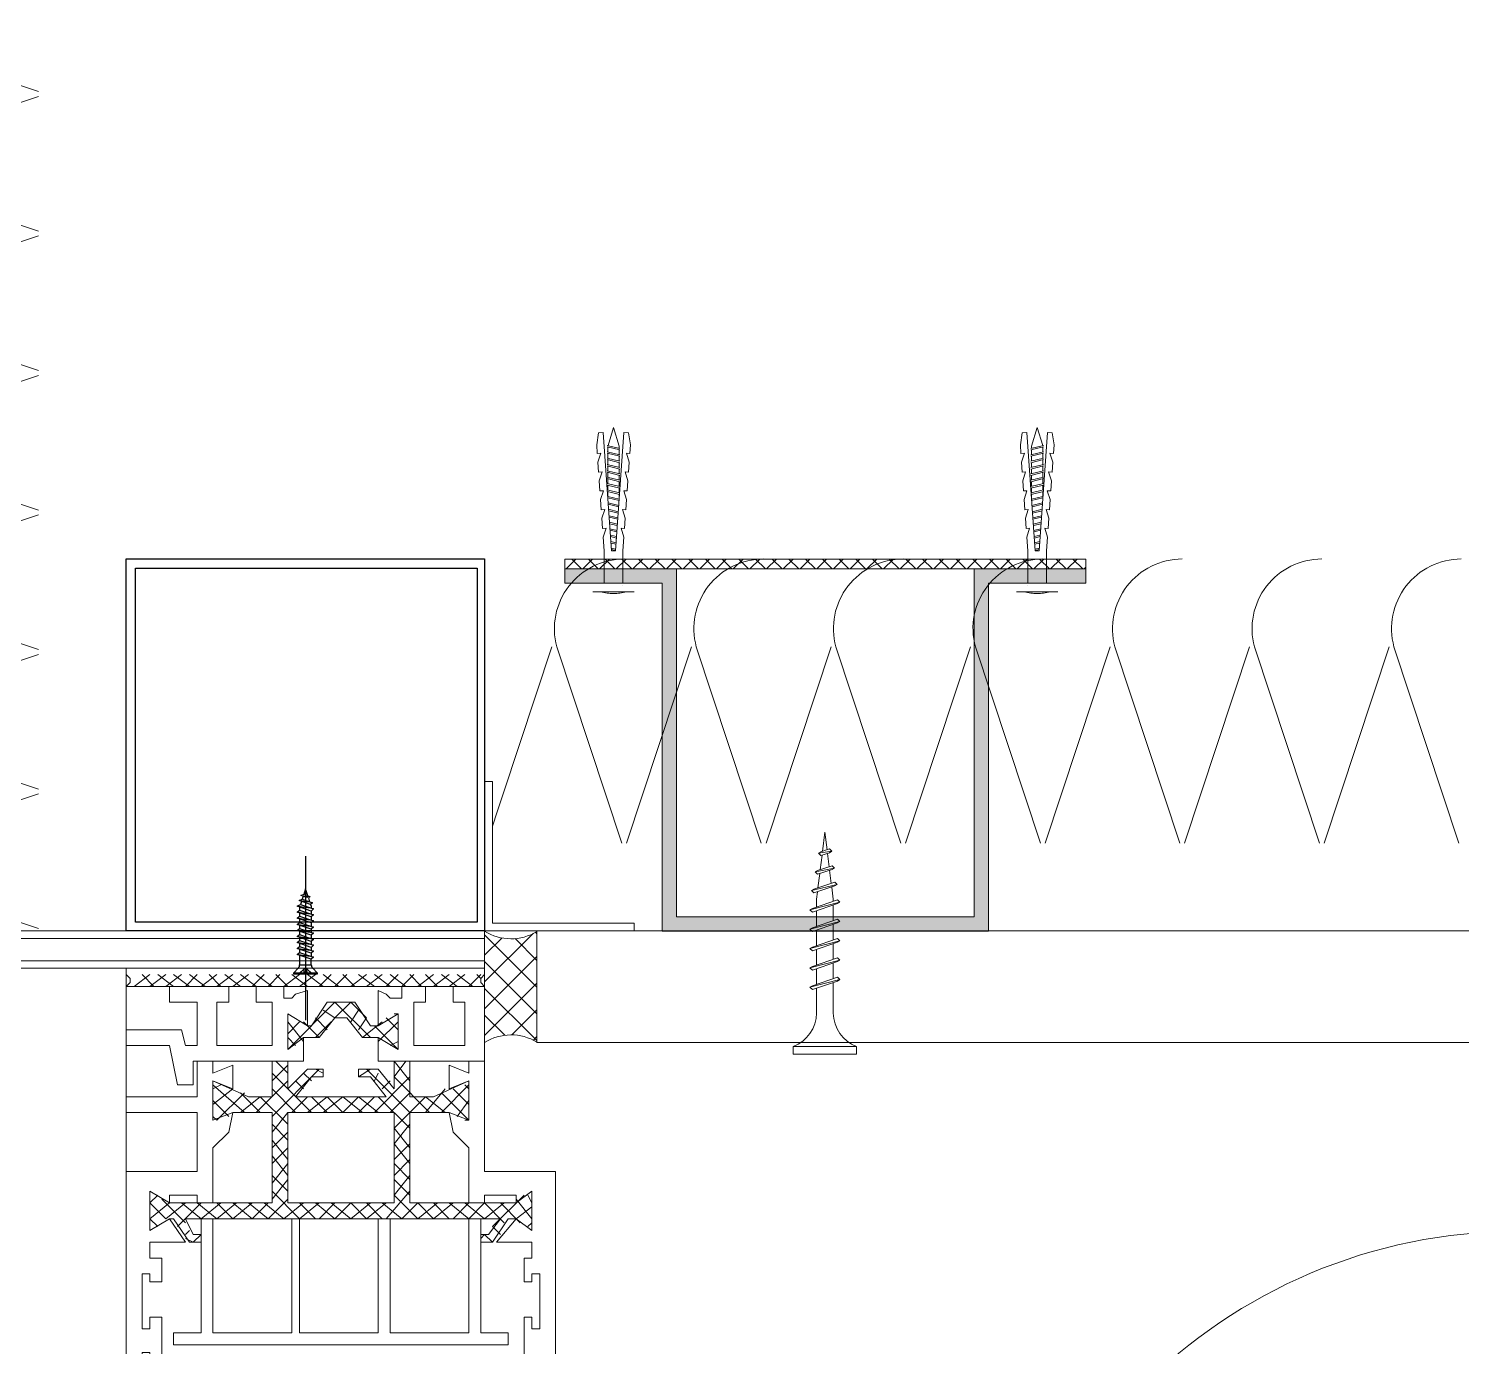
# Model space of a CAD drawing. Header units: metres. Extents: x -175 to 101, y -7 to 93.
# Drawn here: x 22.6123 to 22.8049, y 11.6538 to 11.8309 of the extents above; entities that cross this region are included whole.
import ezdxf

# ---------------------------------------------------------------- set-up
doc = ezdxf.new("R2010")
doc.units = ezdxf.units.M
doc.set_wipeout_variables(frame=1)
doc.linetypes.add('HIDDEN', pattern=[0.375, 0.25, -0.125])
for name, color, linetype, lineweight, transparency in [('DC_AISLAMIENTO', 14, 'Continuous', 9, 0.3), ('DC_LINEA DISCONTINUA', 251, 'HIDDEN', 9, 0.3), ('DC_SOMBREADO', 252, 'Continuous', 9, 0.4), ('DC_TRANSPARENTE', 251, 'Continuous', 9, 0.4)]:
    doc.layers.add(name, color=color, linetype=linetype, lineweight=lineweight, transparency=transparency)
doc.layers.add('DC_LINEA', color=251, linetype='Continuous', lineweight=9)
doc.layers.add('DG_CARPINTERÍA', color=251, linetype='Continuous', lineweight=9)

# ---------------------------------------------------------------- blocks, each defined once
blk = doc.blocks.new('AISLM1')
at = {"layer": 'DC_AISLAMIENTO'}
for p, q in [((-6235.43963, 2491.67983), (-6235.41867, 2491.74319)), ((-6235.41713, 2491.74319), (-6235.39617, 2491.67983))]:
    blk.add_line(p, q, dxfattribs=at)
blk.add_arc((-6235.4404, 2491.74901), 0.0225, 345, 90, dxfattribs=at)
blk = doc.blocks.new('aasd')
at = {"linetype": 'Continuous'}
blk.add_wipeout([(-6233.64586, 2496.51794), (-6233.64586, 2496.51899), (-6233.6649, 2496.51899), (-6233.6649, 2496.53804), (-6233.66596, 2496.53804), (-6233.66596, 2496.51794)], dxfattribs=at).dxf.layer = 'DC_LINEA'
at = {"layer": 'DC_LINEA', "color": 7, "lineweight": 9}
blk.add_lwpolyline([(-6233.66596, 2496.53804), (-6233.6649, 2496.53804), (-6233.6649, 2496.51899), (-6233.64586, 2496.51899), (-6233.64586, 2496.51794), (-6233.66596, 2496.51794)], close=True, dxfattribs=at)
blk = doc.blocks.new('*X21')
at = {"color": 0}
for p, q in [((289.09, 225.45), (289.23, 225.59)), ((294.02, 220.4), (289.21, 225.21)), ((289.34, 220.4), (294.53, 225.59)), ((289.71, 223.42), (291.88, 225.59)), ((296.67, 220.4), (291.48, 225.59)), ((291.99, 220.4), (297.18, 225.59)), ((299.32, 220.4), (294.14, 225.59)), ((294.65, 220.4), (299.83, 225.59)), ((299.27, 223.11), (296.79, 225.59)), ((299.8, 225.23), (299.44, 225.59)), ((291.37, 220.4), (289.65, 222.12)), ((297.3, 220.4), (299.31, 222.41)), ((299.95, 220.4), (300, 220.45))]:
    blk.add_line(p, q, dxfattribs=at)
blk = doc.blocks.new('TN25')
at = {"layer": 'DC_TRANSPARENTE', "transparency": 33554508}
for p, q in [((0, 4.25), (1, 4.25)), ((0, 4.25), (0, -4.25)), ((1, 4.25), (1, -4.25)), ((8.999999, 2), (8.684999, 1.685)), ((8.999998, 2), (9.181863, 1.685)), ((9, 2), (9.999998, -1.999999)), ((11.599999, 2), (11.284999, 1.685)), ((11.599998, 2), (11.781863, 1.685)), ((11.599999, 2), (12.599998, -1.999999)), ((14.199998, 2), (13.884998, 1.685)), ((14.199997, 2), (14.381862, 1.685)), ((14.199998, 2), (15.199997, -2)), ((16.799986, 2), (16.484986, 1.685)), ((16.799981, 1.999999), (17.79998, -2)), ((16.799986, 2), (16.981851, 1.685)), ((19.399978, 2), (19.084977, 1.685)), ((19.399965, 1.999997), (20.399964, -2.000003)), ((19.399976, 2), (19.581841, 1.684999)), ((5.5, 1.124999), (8.864164, 1.124999)), ((8.684999, 1.685), (9.818133, -1.684999)), ((9.181864, 1.685), (10.314997, -1.684999)), ((9.360825, 1.124999), (11.459779, 1.124999)), ((11.284999, 1.685), (12.418132, -1.684998)), ((11.781863, 1.685), (12.914996, -1.684999)), ((11.963091, 1.124999), (14.063669, 1.124999)), ((13.884998, 1.685001), (15.018131, -1.684999)), ((14.381862, 1.685), (15.514995, -1.684999)), ((14.558705, 1.124999), (16.665909, 1.124999)), ((16.484987, 1.685001), (17.618121, -1.684999)), ((16.981844, 1.684998), (18.114977, -1.685002)), ((17.16922, 1.124999), (19.268173, 1.124999)), ((19.08497, 1.684998), (20.218103, -1.685001)), ((19.581841, 1.685), (20.714974, -1.684999)), ((19.764832, 1.124999), (20.804337, 1.124999)), ((20.804312, 1.125001), (21.80192, 1.0003)), ((21.649668, 1.473227), (22.593732, -1.334469)), ((21.964673, 1.788227), (21.649671, 1.473225)), ((21.964663, 1.788227), (22.775595, -1.649475)), ((21.96467, 1.788227), (22.146535, 1.473227)), ((22.146524, 1.473225), (23.09059, -1.334478)), ((22.318651, 0.935709), (24.253771, 0.693819)), ((24.161608, 1.002933), (24.822996, -0.96407)), ((24.476613, 1.317938), (24.16161, 1.002936)), ((24.47661, 1.317936), (25.004866, -1.27907)), ((24.476614, 1.317934), (24.65848, 1.002935)), ((24.658479, 1.002936), (25.319867, -0.96407)), ((24.778965, 0.628169), (26.712754, 0.386446)), ((26.988559, 0.847641), (26.673557, 0.532639)), ((26.673563, 0.532642), (27.065459, -0.632876)), ((26.98856, 0.84764), (27.170426, 0.53264)), ((26.988562, 0.847643), (27.247325, -0.947879)), ((27.170419, 0.53264), (27.562316, -0.632884)), ((27.229908, 0.321801), (29.804295, 0)), ((29.804295, 0), (27.440912, -0.295426)), ((5.5, -1.125), (9.618576, -1.125)), ((9.999999, -1.999999), (9.818133, -1.684998)), ((9.999997, -1.999999), (10.314998, -1.684998)), ((10.121854, -1.125), (12.220808, -1.125)), ((12.599998, -2), (12.418132, -1.684999)), ((12.599997, -1.999999), (12.914997, -1.684998)), ((12.717503, -1.125), (14.824699, -1.125)), ((15.199997, -1.999999), (15.018132, -1.684999)), ((15.199995, -1.999999), (15.514996, -1.684998)), ((15.319735, -1.125), (17.420319, -1.125)), ((17.799986, -1.999999), (17.61812, -1.684998)), ((17.799984, -1.999999), (18.114985, -1.684998)), ((17.921417, -1.125), (20.02037, -1.125)), ((20.399977, -1.999999), (20.218111, -1.684998)), ((20.399975, -1.999999), (20.714975, -1.684998)), ((20.523636, -1.125), (20.804321, -1.125)), ((22.44644, -0.919735), (20.804297, -1.125003)), ((22.775595, -1.64948), (22.593729, -1.33448)), ((22.775603, -1.649472), (23.090603, -1.334471)), ((24.70211, -0.637776), (22.921563, -0.860345)), ((25.004871, -1.279073), (24.823006, -0.964072)), ((25.00486, -1.279065), (25.319862, -0.964062)), ((26.966153, -0.354771), (25.17905, -0.578159)), ((27.247328, -0.947881), (27.065462, -0.63288)), ((27.247315, -0.947876), (27.562317, -0.632874)), ((0, -4.25), (1, -4.25))]:
    blk.add_line(p, q, dxfattribs=at)
for centre, start, end in [((5.580636, 6.043616), 201.383669, 269.060897), ((5.580636, -6.043616), 90.939158, 158.616386)]:
    blk.add_arc(centre, 4.919277, start, end, dxfattribs=at)
blk = doc.blocks.new('perfi')
at = {"layer": 'DC_SOMBREADO', "transparency": 33554526}
h = blk.add_hatch(dxfattribs=at)
h.set_pattern_fill('NET', color=256, scale=0.0005, angle=-45)
h.set_pattern_definition([(315, (-6233.3447083, 2492.4563047), (0.00112253, 0.00112253), []), (45, (-6233.3447083, 2492.4563047), (-0.00112253, 0.00112253), [])])
h.paths.add_polyline_path([(-6233.33265, 2492.45798), (-6233.33265, 2492.4593), (-6233.40265, 2492.4593), (-6233.40265, 2492.45798)])
at = {"layer": 'DC_SOMBREADO', "linetype": 'Continuous', "transparency": 33554495}
h = blk.add_hatch(color=256, dxfattribs=at)
h.dxf.hatch_style = 1
h.paths.add_polyline_path([(-6233.38765, 2492.45798), (-6233.40265, 2492.45798), (-6233.40265, 2492.45605), (-6233.38958, 2492.45605), (-6233.38958, 2492.4093), (-6233.34573, 2492.4093), (-6233.34573, 2492.45605), (-6233.33265, 2492.45605), (-6233.33265, 2492.45798), (-6233.34765, 2492.45798), (-6233.34765, 2492.41123), (-6233.38765, 2492.41123)])
for p, q in [((-6233.33265, 2492.4593), (-6233.40265, 2492.4593)), ((-6233.40265, 2492.4593), (-6233.40265, 2492.45798)), ((-6233.33265, 2492.4593), (-6233.33265, 2492.45798))]:
    blk.add_line(p, q)
at = {"layer": 'DC_LINEA', "linetype": 'Continuous'}
blk.add_lwpolyline([(-6233.40265, 2492.45798), (-6233.33265, 2492.45798), (-6233.34765, 2492.45798), (-6233.34765, 2492.41123), (-6233.38765, 2492.41123), (-6233.38765, 2492.45798), (-6233.40265, 2492.45798), (-6233.40265, 2492.45605), (-6233.38958, 2492.45605), (-6233.38958, 2492.4093), (-6233.34573, 2492.4093), (-6233.34573, 2492.45605), (-6233.33265, 2492.45605), (-6233.33265, 2492.45798)], dxfattribs=at)
at = {"layer": 'DC_LINEA DISCONTINUA', "ltscale": 0.0002, "transparency": 33554559}
for p, q in [((-6233.39814, 2492.47627), (-6233.39838, 2492.47464)), ((-6233.3975, 2492.47631), (-6233.39814, 2492.47627)), ((-6233.3975, 2492.47631), (-6233.39639, 2492.46042)), ((-6233.39686, 2492.47454), (-6233.39612, 2492.477)), ((-6233.39536, 2492.47447), (-6233.39612, 2492.477)), ((-6233.39473, 2492.47631), (-6233.39584, 2492.46042)), ((-6233.39409, 2492.47627), (-6233.39473, 2492.47631)), ((-6233.39409, 2492.47627), (-6233.39386, 2492.47464)), ((-6233.34122, 2492.47627), (-6233.34145, 2492.47464)), ((-6233.34122, 2492.47627), (-6233.34058, 2492.47631)), ((-6233.34058, 2492.47631), (-6233.33947, 2492.46042)), ((-6233.33995, 2492.47447), (-6233.33919, 2492.477)), ((-6233.33845, 2492.47454), (-6233.33919, 2492.477)), ((-6233.33781, 2492.47631), (-6233.33892, 2492.46042)), ((-6233.33781, 2492.47631), (-6233.33717, 2492.47627)), ((-6233.33717, 2492.47627), (-6233.33693, 2492.47464)), ((-6233.39838, 2492.47464), (-6233.3983, 2492.47349)), ((-6233.39527, 2492.47415), (-6233.39697, 2492.47456)), ((-6233.39527, 2492.47396), (-6233.39697, 2492.47437)), ((-6233.39688, 2492.47435), (-6233.39688, 2492.47369)), ((-6233.39536, 2492.47447), (-6233.39536, 2492.47417)), ((-6233.39536, 2492.47398), (-6233.39536, 2492.47332)), ((-6233.39394, 2492.47349), (-6233.39386, 2492.47464)), ((-6233.34137, 2492.47349), (-6233.34145, 2492.47464)), ((-6233.34004, 2492.47415), (-6233.33834, 2492.47456)), ((-6233.34004, 2492.47396), (-6233.33834, 2492.47437)), ((-6233.33995, 2492.47447), (-6233.33995, 2492.47417)), ((-6233.33995, 2492.47398), (-6233.33995, 2492.47332)), ((-6233.33843, 2492.47435), (-6233.33843, 2492.47369)), ((-6233.33693, 2492.47464), (-6233.33701, 2492.47349)), ((-6233.39784, 2492.47352), (-6233.3983, 2492.47349)), ((-6233.39784, 2492.47352), (-6233.39822, 2492.47234)), ((-6233.39822, 2492.47234), (-6233.39812, 2492.47097)), ((-6233.39527, 2492.47329), (-6233.39697, 2492.47371)), ((-6233.39527, 2492.47311), (-6233.39697, 2492.47352)), ((-6233.39527, 2492.47244), (-6233.39697, 2492.47286)), ((-6233.39527, 2492.47225), (-6233.39697, 2492.47267)), ((-6233.39688, 2492.4735), (-6233.39688, 2492.47283)), ((-6233.39688, 2492.47264), (-6233.39688, 2492.47198)), ((-6233.39536, 2492.47313), (-6233.39536, 2492.47246)), ((-6233.39536, 2492.47227), (-6233.39536, 2492.47161)), ((-6233.39394, 2492.47349), (-6233.3944, 2492.47352)), ((-6233.39402, 2492.47234), (-6233.3944, 2492.47352)), ((-6233.39412, 2492.47097), (-6233.39402, 2492.47234)), ((-6233.34137, 2492.47349), (-6233.34091, 2492.47352)), ((-6233.34129, 2492.47234), (-6233.34091, 2492.47352)), ((-6233.34119, 2492.47097), (-6233.34129, 2492.47234)), ((-6233.34004, 2492.47329), (-6233.33834, 2492.47371)), ((-6233.34004, 2492.47311), (-6233.33834, 2492.47352)), ((-6233.34004, 2492.47244), (-6233.33834, 2492.47286)), ((-6233.34004, 2492.47225), (-6233.33834, 2492.47267)), ((-6233.33995, 2492.47313), (-6233.33995, 2492.47246)), ((-6233.33995, 2492.47227), (-6233.33995, 2492.47161)), ((-6233.33843, 2492.4735), (-6233.33843, 2492.47283)), ((-6233.33843, 2492.47264), (-6233.33843, 2492.47198)), ((-6233.33747, 2492.47352), (-6233.33701, 2492.47349)), ((-6233.33747, 2492.47352), (-6233.33709, 2492.47234)), ((-6233.33709, 2492.47234), (-6233.33719, 2492.47097)), ((-6233.39766, 2492.471), (-6233.39812, 2492.47097)), ((-6233.39766, 2492.471), (-6233.39804, 2492.46982)), ((-6233.39527, 2492.47159), (-6233.39697, 2492.472)), ((-6233.39527, 2492.4714), (-6233.39697, 2492.47181)), ((-6233.39527, 2492.47073), (-6233.39697, 2492.47115)), ((-6233.39527, 2492.47054), (-6233.39697, 2492.47096)), ((-6233.39527, 2492.46988), (-6233.39697, 2492.4703)), ((-6233.39688, 2492.47179), (-6233.39688, 2492.47113)), ((-6233.39688, 2492.47094), (-6233.39688, 2492.47027)), ((-6233.39536, 2492.47142), (-6233.39536, 2492.47076)), ((-6233.39536, 2492.47057), (-6233.39536, 2492.4699)), ((-6233.39412, 2492.47097), (-6233.39457, 2492.471)), ((-6233.3942, 2492.46982), (-6233.39457, 2492.471)), ((-6233.34119, 2492.47097), (-6233.34074, 2492.471)), ((-6233.34111, 2492.46982), (-6233.34074, 2492.471)), ((-6233.34004, 2492.47159), (-6233.33834, 2492.472)), ((-6233.34004, 2492.4714), (-6233.33834, 2492.47181)), ((-6233.34004, 2492.47073), (-6233.33834, 2492.47115)), ((-6233.34004, 2492.47054), (-6233.33834, 2492.47096)), ((-6233.34004, 2492.46988), (-6233.33834, 2492.4703)), ((-6233.33995, 2492.47142), (-6233.33995, 2492.47076)), ((-6233.33995, 2492.47057), (-6233.33995, 2492.4699)), ((-6233.33843, 2492.47179), (-6233.33843, 2492.47113)), ((-6233.33843, 2492.47094), (-6233.33843, 2492.47027)), ((-6233.33765, 2492.471), (-6233.33719, 2492.47097)), ((-6233.33765, 2492.471), (-6233.33727, 2492.46982)), ((-6233.39804, 2492.46982), (-6233.39794, 2492.46845)), ((-6233.39748, 2492.46848), (-6233.39794, 2492.46845)), ((-6233.39748, 2492.46848), (-6233.39786, 2492.4673)), ((-6233.39527, 2492.46969), (-6233.39697, 2492.47011)), ((-6233.39527, 2492.46903), (-6233.39697, 2492.46944)), ((-6233.39527, 2492.46884), (-6233.39697, 2492.46925)), ((-6233.3953, 2492.46818), (-6233.39696, 2492.46859)), ((-6233.39531, 2492.46799), (-6233.39695, 2492.46839)), ((-6233.39688, 2492.47008), (-6233.39688, 2492.46942)), ((-6233.39688, 2492.46923), (-6233.39688, 2492.46857)), ((-6233.39688, 2492.46838), (-6233.39688, 2492.46771)), ((-6233.39536, 2492.46971), (-6233.39536, 2492.46905)), ((-6233.39536, 2492.46886), (-6233.39536, 2492.46819)), ((-6233.39429, 2492.46845), (-6233.39475, 2492.46848)), ((-6233.39437, 2492.4673), (-6233.39475, 2492.46848)), ((-6233.39429, 2492.46845), (-6233.3942, 2492.46982)), ((-6233.34102, 2492.46845), (-6233.34111, 2492.46982)), ((-6233.34102, 2492.46845), (-6233.34056, 2492.46848)), ((-6233.34094, 2492.4673), (-6233.34056, 2492.46848)), ((-6233.34004, 2492.46969), (-6233.33834, 2492.47011)), ((-6233.34004, 2492.46903), (-6233.33834, 2492.46944)), ((-6233.34004, 2492.46884), (-6233.33834, 2492.46925)), ((-6233.34001, 2492.46818), (-6233.33835, 2492.46859)), ((-6233.34, 2492.46799), (-6233.33836, 2492.46839)), ((-6233.33995, 2492.46971), (-6233.33995, 2492.46905)), ((-6233.33995, 2492.46886), (-6233.33995, 2492.46819)), ((-6233.33843, 2492.47008), (-6233.33843, 2492.46942)), ((-6233.33843, 2492.46923), (-6233.33843, 2492.46857)), ((-6233.33843, 2492.46838), (-6233.33843, 2492.46771)), ((-6233.33783, 2492.46848), (-6233.33737, 2492.46845)), ((-6233.33783, 2492.46848), (-6233.33745, 2492.4673)), ((-6233.33727, 2492.46982), (-6233.33737, 2492.46845)), ((-6233.39786, 2492.4673), (-6233.39777, 2492.46592)), ((-6233.39536, 2492.46734), (-6233.3969, 2492.46772)), ((-6233.39537, 2492.46716), (-6233.39689, 2492.46753)), ((-6233.39688, 2492.46752), (-6233.39688, 2492.46736)), ((-6233.39542, 2492.4665), (-6233.39684, 2492.46685)), ((-6233.39543, 2492.46632), (-6233.39683, 2492.46666)), ((-6233.39536, 2492.46801), (-6233.39536, 2492.46736)), ((-6233.39447, 2492.46592), (-6233.39437, 2492.4673)), ((-6233.34084, 2492.46592), (-6233.34094, 2492.4673)), ((-6233.33995, 2492.46801), (-6233.33995, 2492.46736)), ((-6233.33995, 2492.46734), (-6233.33841, 2492.46772)), ((-6233.33994, 2492.46716), (-6233.33842, 2492.46753)), ((-6233.33989, 2492.4665), (-6233.33847, 2492.46685)), ((-6233.33988, 2492.46632), (-6233.33848, 2492.46666)), ((-6233.33843, 2492.46752), (-6233.33843, 2492.46736)), ((-6233.33745, 2492.4673), (-6233.33754, 2492.46592)), ((-6233.39731, 2492.46596), (-6233.39777, 2492.46592)), ((-6233.39731, 2492.46596), (-6233.39769, 2492.46478)), ((-6233.39769, 2492.46478), (-6233.39759, 2492.4634)), ((-6233.39548, 2492.46566), (-6233.39678, 2492.46598)), ((-6233.39549, 2492.46548), (-6233.39677, 2492.46579)), ((-6233.39554, 2492.46482), (-6233.39672, 2492.46511)), ((-6233.39555, 2492.46464), (-6233.39671, 2492.46492)), ((-6233.39447, 2492.46592), (-6233.39493, 2492.46596)), ((-6233.39455, 2492.46478), (-6233.39493, 2492.46596)), ((-6233.39464, 2492.4634), (-6233.39455, 2492.46478)), ((-6233.34084, 2492.46592), (-6233.34038, 2492.46596)), ((-6233.34076, 2492.46478), (-6233.34038, 2492.46596)), ((-6233.34066, 2492.4634), (-6233.34076, 2492.46478)), ((-6233.33983, 2492.46566), (-6233.33853, 2492.46598)), ((-6233.33982, 2492.46548), (-6233.33854, 2492.46579)), ((-6233.33977, 2492.46482), (-6233.33859, 2492.46511)), ((-6233.33976, 2492.46464), (-6233.3386, 2492.46492)), ((-6233.338, 2492.46596), (-6233.33754, 2492.46592)), ((-6233.338, 2492.46596), (-6233.33762, 2492.46478)), ((-6233.33762, 2492.46478), (-6233.33772, 2492.4634)), ((-6233.39713, 2492.46343), (-6233.39759, 2492.4634)), ((-6233.39713, 2492.46343), (-6233.39751, 2492.46226)), ((-6233.3956, 2492.46398), (-6233.39666, 2492.46424)), ((-6233.39561, 2492.4638), (-6233.39664, 2492.46405)), ((-6233.39565, 2492.46314), (-6233.3966, 2492.46338)), ((-6233.39567, 2492.46296), (-6233.39658, 2492.46318)), ((-6233.39571, 2492.46231), (-6233.39654, 2492.46251)), ((-6233.39464, 2492.4634), (-6233.3951, 2492.46343)), ((-6233.39473, 2492.46226), (-6233.3951, 2492.46343)), ((-6233.34066, 2492.4634), (-6233.34021, 2492.46343)), ((-6233.34058, 2492.46226), (-6233.34021, 2492.46343)), ((-6233.33971, 2492.46398), (-6233.33865, 2492.46424)), ((-6233.3397, 2492.4638), (-6233.33866, 2492.46405)), ((-6233.33966, 2492.46314), (-6233.33871, 2492.46338)), ((-6233.33964, 2492.46296), (-6233.33873, 2492.46318)), ((-6233.3396, 2492.46231), (-6233.33877, 2492.46251)), ((-6233.33818, 2492.46343), (-6233.33772, 2492.4634)), ((-6233.33818, 2492.46343), (-6233.3378, 2492.46226)), ((-6233.39751, 2492.46226), (-6233.39738, 2492.46042)), ((-6233.39573, 2492.46212), (-6233.39652, 2492.46231)), ((-6233.39577, 2492.46147), (-6233.39648, 2492.46164)), ((-6233.39578, 2492.46128), (-6233.39646, 2492.46145)), ((-6233.39583, 2492.46063), (-6233.39642, 2492.46077)), ((-6233.39584, 2492.46044), (-6233.3964, 2492.46058)), ((-6233.39485, 2492.46042), (-6233.39473, 2492.46226)), ((-6233.34046, 2492.46042), (-6233.34058, 2492.46226)), ((-6233.33958, 2492.46212), (-6233.33879, 2492.46231)), ((-6233.33954, 2492.46147), (-6233.33883, 2492.46164)), ((-6233.33953, 2492.46128), (-6233.33885, 2492.46145)), ((-6233.33948, 2492.46063), (-6233.33889, 2492.46077)), ((-6233.33947, 2492.46044), (-6233.33891, 2492.46058)), ((-6233.3378, 2492.46226), (-6233.33793, 2492.46042)), ((-6233.39738, 2492.46042), (-6233.39738, 2492.45605)), ((-6233.39584, 2492.46042), (-6233.39639, 2492.46042)), ((-6233.39485, 2492.45605), (-6233.39485, 2492.46042)), ((-6233.34046, 2492.45605), (-6233.34046, 2492.46042)), ((-6233.33947, 2492.46042), (-6233.33892, 2492.46042)), ((-6233.33793, 2492.46042), (-6233.33793, 2492.45605)), ((-6233.39336, 2492.45491), (-6233.39888, 2492.45491)), ((-6233.39485, 2492.45605), (-6233.39738, 2492.45605)), ((-6233.39486, 2492.45573), (-6233.39488, 2492.45573)), ((-6233.34195, 2492.45491), (-6233.33643, 2492.45491)), ((-6233.34046, 2492.45605), (-6233.33793, 2492.45605)), ((-6233.34045, 2492.45573), (-6233.34043, 2492.45573))]:
    blk.add_line(p, q, dxfattribs=at)
for centre in [(-6233.39612, 2492.46125), (-6233.33919, 2492.46125)]:
    blk.add_arc(centre, 0.00658, 254.8107, 285.1893, dxfattribs=at)
blk = doc.blocks.new('ceiling')
at = {"layer": 'DC_LINEA', "linetype": 'Continuous'}
for p, q in [((-6233.77023, 2492.40877), (-6233.50338, 2492.40877)), ((-6233.77023, 2492.39377), (-6233.77023, 2492.39377)), ((-6233.7632, 2492.39377), (-6233.50338, 2492.39377))]:
    blk.add_line(p, q, dxfattribs=at)
at = {"layer": 'DC_LINEA'}
blk.add_arc((-6233.76668, 2492.38821), 0.0066, 58.1961, 122.5944, dxfattribs=at)
at = {"layer": 'DC_AISLAMIENTO', "linetype": 'Continuous', "xscale": -0.4166664258867374, "yscale": 0.4166664258867374, "zscale": 0.4166664258867374}
for p in [(-8831.85015, 1454.22124), (-8831.8314, 1454.22124), (-8831.81265, 1454.22124), (-8831.7939, 1454.22124), (-8831.77515, 1454.22124), (-8831.7564, 1454.22124), (-8831.73765, 1454.22124)]:
    blk.add_blockref('AISLM1', p, dxfattribs=at)
at = {"layer": 'DC_LINEA', "xscale": 0.001, "yscale": 0.001, "zscale": 0.001, "rotation": 89.99999999999999}
blk.add_blockref('TN25', (-6233.72451, 2492.39223), dxfattribs=at)
at = {"layer": 'DC_LINEA', "linetype": 'Continuous'}
blk.add_blockref('aasd', (-0.10427, -4.10917), dxfattribs=at)
for p, q in [((-6233.77023, 2492.40872), (-6233.77023, 2492.40132)), ((-6233.7632, 2492.39377), (-6233.7632, 2492.40877))]:
    blk.add_line(p, q, dxfattribs=at)
at = {"layer": 'DC_LINEA'}
blk.add_arc((-6233.76668, 2492.41432), 0.0066, 237.4056, 301.8039, dxfattribs=at)
at = {"layer": 'DC_LINEA', "linetype": 'Continuous'}
blk.add_blockref('perfi', (-0.35679, -0.00054), dxfattribs=at)
at = {"layer": 'DC_LINEA', "xscale": 0.001354821035573465, "yscale": 0.001354821035573465, "zscale": 0.001354821035573465, "rotation": 270}
blk.add_blockref('*X21', (-6234.06883, 2492.80026), dxfattribs=at)
blk = doc.blocks.new('envolvente1')
at = {"layer": 'DC_LINEA', "linetype": 'Continuous'}
for p, q in [((-6233.77023, 2492.40877), (-6234.386, 2492.40877)), ((-6233.77023, 2492.40777), (-6234.386, 2492.40777)), ((-6233.77023, 2492.40477), (-6234.386, 2492.40477)), ((-6233.77023, 2492.40377), (-6234.386, 2492.40377))]:
    blk.add_line(p, q, dxfattribs=at)
at = {"layer": 'DC_AISLAMIENTO', "linetype": 'Continuous', "xscale": 0.416666425886738, "yscale": 0.416666425886738, "zscale": 0.416666425886738, "rotation": 90}
for p in [(-5195.63085, 5090.61993), (-5195.63085, 5090.60118), (-5195.63085, 5090.58243), (-5195.63085, 5090.56368), (-5195.63085, 5090.54493), (-5195.63085, 5090.52618), (-5195.63085, 5090.50743)]:
    blk.add_blockref('AISLM1', p, dxfattribs=at)
blk = doc.blocks.new('ventanita')
at = {"layer": 'DC_LINEA', "linetype": 'Continuous'}
blk.add_line((-6233.81838, 2492.37645), (-6233.81838, 2492.40377), dxfattribs=at)
at = {"layer": 'DC_LINEA', "color": 7, "lineweight": 0}
for p, q in [((-6233.81838, 2492.38439), (-6233.80886, 2492.38439)), ((-6233.80886, 2492.38439), (-6233.80886, 2492.37645)), ((-6233.80886, 2492.37645), (-6233.81838, 2492.37645)), ((-6233.81838, 2492.37645), (-6233.81838, 2492.34312))]:
    blk.add_line(p, q, dxfattribs=at)
at = {"layer": 'DC_LINEA', "lineweight": 25}
for points in [[(-6233.81838, 2492.45877), (-6233.77023, 2492.45877), (-6233.77023, 2492.40877), (-6233.81838, 2492.40877)], [(-6233.81714, 2492.45753), (-6233.77125, 2492.45753), (-6233.77125, 2492.40995), (-6233.81714, 2492.40995)]]:
    blk.add_lwpolyline(points, close=True, dxfattribs=at)
at = {"layer": 'DC_LINEA', "color": 8, "lineweight": 0, "true_color": 0x767676}
for points in [[(-6233.81838, 2492.40291), (-6233.81785, 2492.40238), (-6233.81785, 2492.40185), (-6233.81838, 2492.40132), (-6233.77023, 2492.40132), (-6233.77076, 2492.40185), (-6233.77076, 2492.40238), (-6233.77023, 2492.40291)], [(-6233.78452, 2492.39603), (-6233.78558, 2492.39603), (-6233.78769, 2492.3992), (-6233.78928, 2492.3992), (-6233.7914, 2492.3992), (-6233.79351, 2492.39603), (-6233.79404, 2492.39603)], [(-6233.78452, 2492.39444), (-6233.78663, 2492.39444), (-6233.78875, 2492.39709), (-6233.78928, 2492.39709), (-6233.79034, 2492.39709), (-6233.79245, 2492.39444), (-6233.79457, 2492.39444)], [(-6233.7988, 2492.39127), (-6233.7988, 2492.3865), (-6233.80198, 2492.3865), (-6233.80674, 2492.38862), (-6233.80674, 2492.38333), (-6233.80409, 2492.38439), (-6233.7988, 2492.38439), (-6233.7988, 2492.37222), (-6233.81256, 2492.37222), (-6233.8152, 2492.37381), (-6233.8152, 2492.36851), (-6233.81256, 2492.3701), (-6233.81203, 2492.3701), (-6233.80991, 2492.36693), (-6233.80833, 2492.36693), (-6233.80833, 2492.36799), (-6233.80938, 2492.36799), (-6233.81044, 2492.3701), (-6233.76811, 2492.3701), (-6233.7697, 2492.36799), (-6233.77076, 2492.36799), (-6233.77076, 2492.36693), (-6233.76917, 2492.36693), (-6233.76706, 2492.3701), (-6233.766, 2492.3701), (-6233.76388, 2492.36851), (-6233.76388, 2492.37381), (-6233.766, 2492.37222), (-6233.78028, 2492.37222), (-6233.78028, 2492.38439), (-6233.77499, 2492.38439), (-6233.77235, 2492.38333), (-6233.77235, 2492.38862), (-6233.77711, 2492.3865), (-6233.78028, 2492.3865), (-6233.78028, 2492.39127)], [(-6233.7824, 2492.39127), (-6233.7824, 2492.38756), (-6233.78452, 2492.39021), (-6233.78716, 2492.39021), (-6233.78716, 2492.38915), (-6233.78558, 2492.38915), (-6233.78346, 2492.3865), (-6233.79563, 2492.3865), (-6233.79351, 2492.38915), (-6233.79192, 2492.38915), (-6233.79192, 2492.39021), (-6233.79404, 2492.39021), (-6233.79669, 2492.38756), (-6233.79669, 2492.39127)], [(-6233.80409, 2492.38756), (-6233.80674, 2492.38862), (-6233.80674, 2492.38333), (-6233.80409, 2492.38439)], [(-6233.77499, 2492.38756), (-6233.77235, 2492.38862), (-6233.77235, 2492.38333), (-6233.77499, 2492.38439)], [(-6233.81256, 2492.37222), (-6233.8152, 2492.37381), (-6233.8152, 2492.36851), (-6233.81256, 2492.3701)], [(-6233.766, 2492.37222), (-6233.76388, 2492.37381), (-6233.76388, 2492.36851), (-6233.766, 2492.3701)]]:
    blk.add_lwpolyline(points, dxfattribs=at)
at = {"layer": 'DC_LINEA', "color": 8, "lineweight": 5, "true_color": 0x767676}
for points in [[(-6233.8152, 2492.40291), (-6233.81732, 2492.40132)], [(-6233.81626, 2492.40291), (-6233.81468, 2492.40132)], [(-6233.81309, 2492.40291), (-6233.8152, 2492.40132)], [(-6233.81415, 2492.40291), (-6233.81203, 2492.40132)], [(-6233.81097, 2492.40291), (-6233.81309, 2492.40132)], [(-6233.81203, 2492.40291), (-6233.80991, 2492.40132)], [(-6233.80886, 2492.40291), (-6233.81044, 2492.40132)], [(-6233.80991, 2492.40291), (-6233.8078, 2492.40132)], [(-6233.80621, 2492.40291), (-6233.80833, 2492.40132)], [(-6233.80727, 2492.40291), (-6233.80568, 2492.40132)], [(-6233.80409, 2492.40291), (-6233.80621, 2492.40132)], [(-6233.80515, 2492.40291), (-6233.80304, 2492.40132)], [(-6233.80198, 2492.40291), (-6233.80409, 2492.40132)], [(-6233.80304, 2492.40291), (-6233.80092, 2492.40132)], [(-6233.79986, 2492.40291), (-6233.80145, 2492.40132)], [(-6233.80092, 2492.40291), (-6233.7988, 2492.40132)], [(-6233.79774, 2492.40291), (-6233.79933, 2492.40132)], [(-6233.79827, 2492.40291), (-6233.79669, 2492.40132)], [(-6233.7951, 2492.40291), (-6233.79722, 2492.40132)], [(-6233.79616, 2492.40291), (-6233.79404, 2492.40132)], [(-6233.79298, 2492.40291), (-6233.7951, 2492.40132)], [(-6233.79404, 2492.40291), (-6233.79192, 2492.40132)], [(-6233.79087, 2492.40291), (-6233.79245, 2492.40132)], [(-6233.79192, 2492.40291), (-6233.78981, 2492.40132)], [(-6233.78875, 2492.40291), (-6233.79034, 2492.40132)], [(-6233.78928, 2492.40291), (-6233.78769, 2492.40132)], [(-6233.7861, 2492.40291), (-6233.78822, 2492.40132)], [(-6233.78716, 2492.40291), (-6233.78505, 2492.40132)], [(-6233.78399, 2492.40291), (-6233.7861, 2492.40132)], [(-6233.78505, 2492.40291), (-6233.78293, 2492.40132)], [(-6233.78187, 2492.40291), (-6233.78346, 2492.40132)], [(-6233.78293, 2492.40291), (-6233.78081, 2492.40132)], [(-6233.77976, 2492.40291), (-6233.78134, 2492.40132)], [(-6233.78028, 2492.40291), (-6233.7787, 2492.40132)], [(-6233.77711, 2492.40291), (-6233.77923, 2492.40132)], [(-6233.77817, 2492.40291), (-6233.77658, 2492.40132)], [(-6233.77499, 2492.40291), (-6233.77711, 2492.40132)], [(-6233.77605, 2492.40291), (-6233.77394, 2492.40132)], [(-6233.77288, 2492.40291), (-6233.77499, 2492.40132)], [(-6233.77394, 2492.40291), (-6233.77182, 2492.40132)], [(-6233.77076, 2492.40291), (-6233.77235, 2492.40132)], [(-6233.77129, 2492.40291), (-6233.77076, 2492.40238)]]:
    blk.add_lwpolyline(points, close=True, dxfattribs=at)
at = {"layer": 'DC_LINEA', "color": 7, "lineweight": 0}
for points in [[(-6233.81838, 2492.39338), (-6233.81256, 2492.39338), (-6233.8115, 2492.38809), (-6233.80938, 2492.38809), (-6233.80938, 2492.39127), (-6233.79457, 2492.39127), (-6233.79457, 2492.39444), (-6233.79669, 2492.39285), (-6233.79669, 2492.39762), (-6233.79404, 2492.39603), (-6233.79404, 2492.40079), (-6233.79563, 2492.40026), (-6233.79616, 2492.39973), (-6233.79722, 2492.39973), (-6233.79722, 2492.40132), (-6233.80092, 2492.40132), (-6233.80092, 2492.3992), (-6233.7988, 2492.3992), (-6233.7988, 2492.39338), (-6233.80621, 2492.39338), (-6233.80621, 2492.3992), (-6233.80462, 2492.3992), (-6233.80462, 2492.40132), (-6233.81256, 2492.40132), (-6233.81256, 2492.3992), (-6233.80886, 2492.3992), (-6233.80886, 2492.39338), (-6233.81044, 2492.39338), (-6233.81097, 2492.3955), (-6233.81838, 2492.3955)], [(-6233.80409, 2492.38756), (-6233.80409, 2492.39074), (-6233.80674, 2492.38968), (-6233.80674, 2492.39127), (-6233.80886, 2492.39127), (-6233.80886, 2492.3865), (-6233.81838, 2492.3865)], [(-6233.79669, 2492.39127), (-6233.7988, 2492.39127)], [(-6233.78028, 2492.39127), (-6233.7824, 2492.39127)], [(-6233.766, 2492.3701), (-6233.76864, 2492.36693), (-6233.76388, 2492.36693), (-6233.76388, 2492.36481), (-6233.76494, 2492.36481), (-6233.76494, 2492.36164), (-6233.76388, 2492.36164), (-6233.76388, 2492.36269), (-6233.76282, 2492.36269), (-6233.76282, 2492.35529), (-6233.76388, 2492.35529), (-6233.76388, 2492.35687), (-6233.76494, 2492.35687), (-6233.76494, 2492.35053)], [(-6233.76071, 2492.34312), (-6233.76071, 2492.37645), (-6233.77023, 2492.37645), (-6233.77023, 2492.39127), (-6233.77235, 2492.39127), (-6233.77235, 2492.38968), (-6233.77499, 2492.39074), (-6233.77499, 2492.38756)], [(-6233.80409, 2492.38439), (-6233.80462, 2492.38174), (-6233.80674, 2492.37963), (-6233.80674, 2492.37222), (-6233.80886, 2492.37222), (-6233.80886, 2492.37328), (-6233.81256, 2492.37328), (-6233.81256, 2492.37222)], [(-6233.77499, 2492.38439), (-6233.77446, 2492.38174), (-6233.77235, 2492.37963), (-6233.77235, 2492.37222), (-6233.77023, 2492.37222), (-6233.77023, 2492.37328), (-6233.766, 2492.37328), (-6233.766, 2492.37222)], [(-6233.81838, 2492.34312), (-6233.81362, 2492.34312), (-6233.81362, 2492.34629), (-6233.81468, 2492.34629), (-6233.8152, 2492.34629), (-6233.8152, 2492.34471), (-6233.81626, 2492.34471), (-6233.81626, 2492.35211), (-6233.8152, 2492.35211), (-6233.8152, 2492.35053), (-6233.81362, 2492.35053), (-6233.81362, 2492.35687), (-6233.8152, 2492.35687), (-6233.8152, 2492.35529), (-6233.81626, 2492.35529), (-6233.81626, 2492.36269), (-6233.8152, 2492.36269), (-6233.8152, 2492.36164), (-6233.81362, 2492.36164), (-6233.81362, 2492.36481), (-6233.8152, 2492.36481), (-6233.8152, 2492.36693), (-6233.81044, 2492.36693), (-6233.81256, 2492.3701)], [(-6233.80833, 2492.3701), (-6233.80833, 2492.35476), (-6233.81203, 2492.35476), (-6233.81203, 2492.35317), (-6233.76706, 2492.35317), (-6233.76706, 2492.35476), (-6233.77076, 2492.35476), (-6233.77076, 2492.3701)], [(-6233.79616, 2492.3701), (-6233.79616, 2492.35476), (-6233.80674, 2492.35476), (-6233.80674, 2492.3701)], [(-6233.7951, 2492.3701), (-6233.7951, 2492.35476), (-6233.78452, 2492.35476), (-6233.78452, 2492.3701)], [(-6233.77235, 2492.3701), (-6233.77235, 2492.35476), (-6233.78293, 2492.35476), (-6233.78293, 2492.3701)]]:
    blk.add_lwpolyline(points, dxfattribs=at)
blk.add_lwpolyline([(-6233.77446, 2492.40132), (-6233.77446, 2492.3992), (-6233.77288, 2492.3992), (-6233.77288, 2492.39338), (-6233.77976, 2492.39338), (-6233.77976, 2492.3992), (-6233.77817, 2492.3992), (-6233.77817, 2492.40132), (-6233.78134, 2492.40132), (-6233.78134, 2492.39973), (-6233.78293, 2492.39973), (-6233.78346, 2492.40026), (-6233.78452, 2492.40079), (-6233.78452, 2492.39603), (-6233.78187, 2492.39762), (-6233.78187, 2492.39285), (-6233.78452, 2492.39444), (-6233.78452, 2492.39127), (-6233.77023, 2492.39127), (-6233.77023, 2492.40132)], close=True, dxfattribs=at)
at = {"layer": 'DC_LINEA', "color": 8, "lineweight": 5, "true_color": 0x767676}
for points in [[(-6233.78558, 2492.39444), (-6233.79034, 2492.3992), (-6233.79669, 2492.39285)], [(-6233.78716, 2492.3955), (-6233.7861, 2492.39709), (-6233.78822, 2492.3992), (-6233.79034, 2492.39709), (-6233.79192, 2492.39814)], [(-6233.79669, 2492.39709), (-6233.79669, 2492.39762)], [(-6233.7914, 2492.3955), (-6233.79298, 2492.39709)], [(-6233.78822, 2492.39656), (-6233.78716, 2492.39814)], [(-6233.78187, 2492.3955), (-6233.78346, 2492.39709)], [(-6233.78187, 2492.39762), (-6233.7824, 2492.39762)], [(-6233.79457, 2492.39391), (-6233.79669, 2492.39656)], [(-6233.79669, 2492.39497), (-6233.7951, 2492.39656)], [(-6233.79245, 2492.39444), (-6233.79457, 2492.39656)], [(-6233.79298, 2492.39444), (-6233.79087, 2492.39656)], [(-6233.78663, 2492.39444), (-6233.78399, 2492.39656)], [(-6233.78187, 2492.39285), (-6233.78505, 2492.39603)], [(-6233.78452, 2492.39391), (-6233.78187, 2492.39656)], [(-6233.79563, 2492.39338), (-6233.79669, 2492.39444)], [(-6233.78293, 2492.39338), (-6233.78187, 2492.39391)], [(-6233.7988, 2492.39074), (-6233.7988, 2492.39127)], [(-6233.79669, 2492.38968), (-6233.79827, 2492.39127)], [(-6233.78028, 2492.38862), (-6233.7824, 2492.39127)], [(-6233.77764, 2492.38439), (-6233.7824, 2492.38915), (-6233.78081, 2492.39127)], [(-6233.78028, 2492.39127), (-6233.77976, 2492.39127)], [(-6233.7988, 2492.38862), (-6233.79669, 2492.39074)], [(-6233.7988, 2492.38386), (-6233.79245, 2492.39021)], [(-6233.79351, 2492.38439), (-6233.7988, 2492.38968)], [(-6233.79351, 2492.38862), (-6233.79457, 2492.38968)], [(-6233.79192, 2492.38968), (-6233.79298, 2492.39021)], [(-6233.78716, 2492.38915), (-6233.78558, 2492.39021)], [(-6233.78028, 2492.38439), (-6233.7861, 2492.39021)], [(-6233.78505, 2492.38862), (-6233.78452, 2492.38968)], [(-6233.80251, 2492.38439), (-6233.80674, 2492.38809)], [(-6233.80674, 2492.38756), (-6233.80568, 2492.38809)], [(-6233.80674, 2492.38545), (-6233.80409, 2492.38756)], [(-6233.80092, 2492.38439), (-6233.79669, 2492.38862)], [(-6233.79563, 2492.38439), (-6233.7988, 2492.38756)], [(-6233.79457, 2492.38756), (-6233.79563, 2492.38862)], [(-6233.78505, 2492.38439), (-6233.78028, 2492.38915)], [(-6233.78399, 2492.38756), (-6233.78293, 2492.38862)], [(-6233.77817, 2492.38439), (-6233.77552, 2492.38756)], [(-6233.77605, 2492.38439), (-6233.77235, 2492.38809)], [(-6233.77235, 2492.38545), (-6233.77446, 2492.38756)], [(-6233.77235, 2492.38756), (-6233.77288, 2492.38809)], [(-6233.80251, 2492.38703), (-6233.80621, 2492.38333), (-6233.80674, 2492.38386)], [(-6233.80462, 2492.38386), (-6233.80674, 2492.38598)], [(-6233.80039, 2492.38439), (-6233.80304, 2492.38703)], [(-6233.79669, 2492.3828), (-6233.80039, 2492.3865), (-6233.80304, 2492.38439)], [(-6233.79616, 2492.38439), (-6233.79404, 2492.3865)], [(-6233.78452, 2492.38439), (-6233.78716, 2492.3865), (-6233.78928, 2492.38439), (-6233.7914, 2492.3865), (-6233.79404, 2492.38439)], [(-6233.7914, 2492.38439), (-6233.79351, 2492.3865)], [(-6233.78663, 2492.38439), (-6233.78928, 2492.3865), (-6233.79192, 2492.38439)], [(-6233.78716, 2492.38439), (-6233.78505, 2492.3865)], [(-6233.78028, 2492.38227), (-6233.78452, 2492.3865)], [(-6233.78293, 2492.38439), (-6233.78028, 2492.38703)], [(-6233.77552, 2492.38439), (-6233.77817, 2492.3865), (-6233.7824, 2492.38227), (-6233.78028, 2492.37963)], [(-6233.77288, 2492.38333), (-6233.77235, 2492.38333), (-6233.77605, 2492.38703)], [(-6233.77394, 2492.38386), (-6233.77235, 2492.38598)], [(-6233.7988, 2492.38174), (-6233.79669, 2492.38439)], [(-6233.79669, 2492.38068), (-6233.7988, 2492.3828)], [(-6233.7988, 2492.37963), (-6233.79669, 2492.38174)], [(-6233.78028, 2492.37751), (-6233.7824, 2492.38015), (-6233.78028, 2492.3828)], [(-6233.79669, 2492.37804), (-6233.7988, 2492.38068)], [(-6233.7824, 2492.37804), (-6233.78028, 2492.38015)], [(-6233.7988, 2492.37751), (-6233.79669, 2492.37963)], [(-6233.79669, 2492.37592), (-6233.7988, 2492.37857)], [(-6233.7824, 2492.37592), (-6233.78028, 2492.37804)], [(-6233.7988, 2492.37486), (-6233.79669, 2492.37751)], [(-6233.79669, 2492.37381), (-6233.7988, 2492.37592)], [(-6233.78028, 2492.37539), (-6233.7824, 2492.37751)], [(-6233.77658, 2492.37222), (-6233.77923, 2492.3701), (-6233.7824, 2492.37328), (-6233.78028, 2492.37592)], [(-6233.7988, 2492.37275), (-6233.79669, 2492.37539)], [(-6233.78028, 2492.37328), (-6233.7824, 2492.37539)], [(-6233.81044, 2492.37222), (-6233.81309, 2492.3701), (-6233.8152, 2492.37222), (-6233.81415, 2492.37328)], [(-6233.81415, 2492.36904), (-6233.8152, 2492.3701), (-6233.81256, 2492.37222)], [(-6233.81044, 2492.36957), (-6233.81362, 2492.37275)], [(-6233.8115, 2492.36904), (-6233.80833, 2492.37222)], [(-6233.80568, 2492.37222), (-6233.80833, 2492.3701), (-6233.81097, 2492.37222)], [(-6233.80356, 2492.37222), (-6233.80621, 2492.3701), (-6233.80886, 2492.37222)], [(-6233.80145, 2492.37222), (-6233.80409, 2492.3701), (-6233.80621, 2492.37222)], [(-6233.79933, 2492.37222), (-6233.80145, 2492.3701), (-6233.80409, 2492.37222)], [(-6233.79669, 2492.37275), (-6233.79933, 2492.3701), (-6233.80198, 2492.37222)], [(-6233.79457, 2492.37222), (-6233.79722, 2492.3701), (-6233.79986, 2492.37222)], [(-6233.79245, 2492.37222), (-6233.7951, 2492.3701), (-6233.7988, 2492.37381)], [(-6233.79298, 2492.3701), (-6233.7951, 2492.37222)], [(-6233.78346, 2492.37222), (-6233.7861, 2492.3701), (-6233.78822, 2492.37222), (-6233.79034, 2492.3701), (-6233.79298, 2492.37222)], [(-6233.79245, 2492.3701), (-6233.79034, 2492.37222)], [(-6233.78558, 2492.37222), (-6233.78822, 2492.3701), (-6233.79087, 2492.37222)], [(-6233.78399, 2492.3701), (-6233.7861, 2492.37222)], [(-6233.77446, 2492.37222), (-6233.77711, 2492.3701), (-6233.77923, 2492.37222), (-6233.78134, 2492.3701), (-6233.78399, 2492.37222)], [(-6233.78346, 2492.3701), (-6233.78028, 2492.37381)], [(-6233.77499, 2492.3701), (-6233.77711, 2492.37222)], [(-6233.76759, 2492.36957), (-6233.77023, 2492.37222), (-6233.77235, 2492.3701), (-6233.77499, 2492.37222)], [(-6233.77446, 2492.3701), (-6233.77235, 2492.37222)], [(-6233.76759, 2492.37222), (-6233.77023, 2492.3701), (-6233.77288, 2492.37222)], [(-6233.76811, 2492.36799), (-6233.76917, 2492.36904), (-6233.76494, 2492.37328)], [(-6233.76547, 2492.36957), (-6233.76811, 2492.37222)], [(-6233.76388, 2492.3701), (-6233.766, 2492.37275)], [(-6233.76388, 2492.37222), (-6233.76441, 2492.37328)], [(-6233.766, 2492.3701), (-6233.76388, 2492.37169)], [(-6233.81044, 2492.36799), (-6233.80991, 2492.36851)], [(-6233.76441, 2492.36904), (-6233.76388, 2492.36957)], [(-6233.80833, 2492.36746), (-6233.80833, 2492.36799), (-6233.80938, 2492.36693), (-6233.81044, 2492.36746)], [(-6233.76917, 2492.36693), (-6233.77023, 2492.36799), (-6233.77076, 2492.36746)]]:
    blk.add_lwpolyline(points, dxfattribs=at)
at = {"layer": 'DC_LINEA', "color": 8, "lineweight": 0, "true_color": 0x767676}
blk.add_lwpolyline([(-6233.78928, 2492.38439), (-6233.7824, 2492.38439), (-6233.7824, 2492.37222), (-6233.79669, 2492.37222), (-6233.79669, 2492.38439)], close=True, dxfattribs=at)
at = {"layer": 'DC_TRANSPARENTE', "lineweight": 25}
for points in [[(-6233.79431, 2492.41883), (-6233.79431, 2492.39677)], [(-6233.79401, 2492.4135), (-6233.79431, 2492.41442), (-6233.79454, 2492.41369)], [(-6233.79335, 2492.41256), (-6233.79373, 2492.41265), (-6233.79453, 2492.41272), (-6233.79516, 2492.41285)], [(-6233.79485, 2492.41274), (-6233.79498, 2492.41235)], [(-6233.79462, 2492.41345), (-6233.79475, 2492.41306)], [(-6233.79391, 2492.41321), (-6233.79375, 2492.4127)], [(-6233.79324, 2492.41175), (-6233.79362, 2492.41184), (-6233.79476, 2492.41198), (-6233.79541, 2492.41211)], [(-6233.79324, 2492.41094), (-6233.79362, 2492.41103), (-6233.79476, 2492.41118), (-6233.79541, 2492.4113)], [(-6233.79324, 2492.41013), (-6233.79362, 2492.41023), (-6233.79476, 2492.41037), (-6233.79541, 2492.4105)], [(-6233.79508, 2492.41199), (-6233.79509, 2492.4119), (-6233.79509, 2492.41158)], [(-6233.79509, 2492.41119), (-6233.79509, 2492.41078)], [(-6233.79362, 2492.41232), (-6233.79355, 2492.4121), (-6233.79352, 2492.4119), (-6233.79352, 2492.41185)], [(-6233.79352, 2492.41145), (-6233.79352, 2492.41104)], [(-6233.79352, 2492.41066), (-6233.79352, 2492.41023)], [(-6233.79324, 2492.40929), (-6233.79362, 2492.40938), (-6233.79476, 2492.40952), (-6233.79541, 2492.40965)], [(-6233.79324, 2492.40848), (-6233.79362, 2492.40858), (-6233.79476, 2492.40872), (-6233.79541, 2492.40885)], [(-6233.79509, 2492.41039), (-6233.79509, 2492.40993)], [(-6233.79509, 2492.40954), (-6233.79509, 2492.40912)], [(-6233.79509, 2492.40874), (-6233.79509, 2492.40829)], [(-6233.79352, 2492.40985), (-6233.79352, 2492.40939)], [(-6233.79352, 2492.40901), (-6233.79352, 2492.40858)], [(-6233.79324, 2492.40764), (-6233.79362, 2492.40774), (-6233.79476, 2492.40788), (-6233.79541, 2492.40801)], [(-6233.79324, 2492.40685), (-6233.79362, 2492.40694), (-6233.79476, 2492.40709), (-6233.79541, 2492.40721)], [(-6233.79509, 2492.4079), (-6233.79509, 2492.40749)], [(-6233.79509, 2492.4071), (-6233.79509, 2492.40669)], [(-6233.79352, 2492.4082), (-6233.79352, 2492.40774)], [(-6233.79352, 2492.40736), (-6233.79352, 2492.40695)], [(-6233.79352, 2492.40422), (-6233.79352, 2492.4042), (-6233.79352, 2492.40419), (-6233.79352, 2492.40417), (-6233.79352, 2492.40416), (-6233.79352, 2492.40414), (-6233.79351, 2492.40413), (-6233.79351, 2492.40411), (-6233.79351, 2492.4041), (-6233.79351, 2492.40408), (-6233.7935, 2492.40406), (-6233.7935, 2492.40405), (-6233.79349, 2492.40403), (-6233.79349, 2492.40402), (-6233.79348, 2492.404), (-6233.79348, 2492.40399), (-6233.79347, 2492.40397), (-6233.79347, 2492.40396), (-6233.79346, 2492.40394), (-6233.79345, 2492.40393), (-6233.79345, 2492.40392), (-6233.79344, 2492.4039), (-6233.79343, 2492.40389), (-6233.79342, 2492.40387), (-6233.79341, 2492.40386), (-6233.7934, 2492.40385), (-6233.79339, 2492.40384), (-6233.79338, 2492.40382), (-6233.79338, 2492.40381), (-6233.79336, 2492.4038), (-6233.79335, 2492.40379), (-6233.79334, 2492.40378), (-6233.79333, 2492.40376), (-6233.79272, 2492.40315), (-6233.79272, 2492.40295), (-6233.79589, 2492.40295), (-6233.79589, 2492.40315), (-6233.79528, 2492.40376), (-6233.79527, 2492.40378), (-6233.79526, 2492.40379), (-6233.79525, 2492.4038), (-6233.79524, 2492.40381), (-6233.79523, 2492.40382), (-6233.79522, 2492.40384), (-6233.79521, 2492.40385), (-6233.7952, 2492.40386), (-6233.79519, 2492.40387), (-6233.79518, 2492.40389), (-6233.79517, 2492.4039), (-6233.79517, 2492.40392), (-6233.79516, 2492.40393), (-6233.79515, 2492.40394), (-6233.79514, 2492.40396), (-6233.79514, 2492.40397), (-6233.79513, 2492.40399), (-6233.79513, 2492.404), (-6233.79512, 2492.40402), (-6233.79512, 2492.40403), (-6233.79511, 2492.40405), (-6233.79511, 2492.40406), (-6233.79511, 2492.40408), (-6233.7951, 2492.4041), (-6233.7951, 2492.40411), (-6233.7951, 2492.40413), (-6233.79509, 2492.40414), (-6233.79509, 2492.40416), (-6233.79509, 2492.40417), (-6233.79509, 2492.40419), (-6233.79509, 2492.4042), (-6233.79509, 2492.40422), (-6233.79352, 2492.40422), (-6233.79352, 2492.40497)], [(-6233.79324, 2492.40605), (-6233.79362, 2492.40614), (-6233.79476, 2492.40629), (-6233.79541, 2492.40641)], [(-6233.79324, 2492.40525), (-6233.79362, 2492.40534), (-6233.79476, 2492.40549), (-6233.79541, 2492.40561)], [(-6233.79509, 2492.4063), (-6233.79509, 2492.40589)], [(-6233.79509, 2492.4055), (-6233.79509, 2492.40422)], [(-6233.79352, 2492.40657), (-6233.79352, 2492.40615)], [(-6233.79352, 2492.40577), (-6233.79352, 2492.40535)]]:
    blk.add_lwpolyline(points, dxfattribs=at)
for points in [[(-6233.79362, 2492.41232), (-6233.79516, 2492.41285), (-6233.79475, 2492.41306), (-6233.79335, 2492.41256)], [(-6233.79352, 2492.41145), (-6233.79541, 2492.41211), (-6233.79498, 2492.41235), (-6233.79324, 2492.41175)], [(-6233.79352, 2492.41066), (-6233.79541, 2492.4113), (-6233.79509, 2492.41158), (-6233.79324, 2492.41094)], [(-6233.79352, 2492.40985), (-6233.79541, 2492.4105), (-6233.79509, 2492.41078), (-6233.79324, 2492.41013)], [(-6233.79352, 2492.40901), (-6233.79541, 2492.40965), (-6233.79509, 2492.40993), (-6233.79324, 2492.40929)], [(-6233.79352, 2492.4082), (-6233.79541, 2492.40885), (-6233.79509, 2492.40912), (-6233.79324, 2492.40848)], [(-6233.79352, 2492.40736), (-6233.79541, 2492.40801), (-6233.79509, 2492.40829), (-6233.79324, 2492.40764)], [(-6233.79352, 2492.40657), (-6233.79541, 2492.40721), (-6233.79509, 2492.40749), (-6233.79324, 2492.40685)], [(-6233.79352, 2492.40577), (-6233.79541, 2492.40641), (-6233.79509, 2492.40669), (-6233.79324, 2492.40605)], [(-6233.79352, 2492.40497), (-6233.79541, 2492.40561), (-6233.79509, 2492.40589), (-6233.79324, 2492.40525)]]:
    blk.add_lwpolyline(points, close=True, dxfattribs=at)
at = {"layer": 'DC_TRANSPARENTE', "lineweight": 5}
blk.add_lwpolyline([(-6233.79494, 2492.41356), (-6233.79494, 2492.41356), (-6233.79494, 2492.41356), (-6233.79493, 2492.41356), (-6233.7949, 2492.41355), (-6233.79478, 2492.41351), (-6233.79442, 2492.41338), (-6233.79407, 2492.41326), (-6233.79395, 2492.41322), (-6233.79392, 2492.41321), (-6233.79391, 2492.41321), (-6233.7939, 2492.41321), (-6233.7939, 2492.41321), (-6233.7939, 2492.41321), (-6233.7939, 2492.41321), (-6233.7939, 2492.41321), (-6233.79389, 2492.41322), (-6233.79386, 2492.41324), (-6233.79378, 2492.41329), (-6233.7937, 2492.41335), (-6233.79367, 2492.41337), (-6233.79366, 2492.41338), (-6233.79366, 2492.41338), (-6233.79366, 2492.41338), (-6233.79366, 2492.41338), (-6233.79366, 2492.41338), (-6233.79367, 2492.41338), (-6233.7937, 2492.41339), (-6233.7938, 2492.41343), (-6233.7941, 2492.41354), (-6233.79441, 2492.41364), (-6233.79451, 2492.41368), (-6233.79454, 2492.41369), (-6233.79455, 2492.41369), (-6233.79455, 2492.41369), (-6233.79455, 2492.41369), (-6233.79456, 2492.41369), (-6233.79457, 2492.41369), (-6233.79461, 2492.41367), (-6233.79475, 2492.41363), (-6233.79488, 2492.41358), (-6233.79493, 2492.41357), (-6233.79494, 2492.41356), (-6233.79494, 2492.41356), (-6233.79494, 2492.41356), (-6233.79494, 2492.41356), (-6233.79494, 2492.41356), (-6233.79492, 2492.41356), (-6233.79488, 2492.41355), (-6233.79473, 2492.41351), (-6233.79459, 2492.41348), (-6233.79454, 2492.41347), (-6233.79453, 2492.41347), (-6233.79452, 2492.41347), (-6233.79452, 2492.41346), (-6233.79452, 2492.41346), (-6233.79452, 2492.41346), (-6233.79451, 2492.41346), (-6233.79448, 2492.41346), (-6233.79439, 2492.41344), (-6233.7943, 2492.41343), (-6233.79427, 2492.41342), (-6233.79426, 2492.41342), (-6233.79426, 2492.41342), (-6233.79426, 2492.41342), (-6233.79426, 2492.41342), (-6233.79426, 2492.41342), (-6233.79425, 2492.41342), (-6233.79423, 2492.41342), (-6233.79416, 2492.41342), (-6233.79396, 2492.4134), (-6233.79375, 2492.41339), (-6233.79368, 2492.41338), (-6233.79366, 2492.41338), (-6233.79366, 2492.41338), (-6233.79366, 2492.41338), (-6233.79366, 2492.41338)], dxfattribs=at)
at = {"layer": 'DC_TRANSPARENTE', "lineweight": 15}
for points in [[(-6233.79272, 2492.40315), (-6233.79589, 2492.40315)], [(-6233.7945, 2492.40295), (-6233.79543, 2492.40295), (-6233.79519, 2492.403), (-6233.7945, 2492.40369)], [(-6233.79543, 2492.40295), (-6233.7954, 2492.40295)], [(-6233.79517, 2492.403), (-6233.7954, 2492.40295), (-6233.79448, 2492.40295), (-6233.79448, 2492.40369), (-6233.7945, 2492.40369), (-6233.79455, 2492.403)], [(-6233.79333, 2492.40377), (-6233.79528, 2492.40377)], [(-6233.79345, 2492.403), (-6233.79413, 2492.40369), (-6233.79411, 2492.40369), (-6233.79448, 2492.40369), (-6233.79516, 2492.403), (-6233.79519, 2492.403)], [(-6233.79457, 2492.40295), (-6233.7942, 2492.40295), (-6233.79419, 2492.403), (-6233.79413, 2492.40369), (-6233.7945, 2492.40369), (-6233.7945, 2492.40295), (-6233.79457, 2492.40295), (-6233.79455, 2492.403), (-6233.79419, 2492.403)], [(-6233.79448, 2492.40295), (-6233.79441, 2492.40295), (-6233.79443, 2492.403), (-6233.79448, 2492.40369)], [(-6233.79443, 2492.403), (-6233.79406, 2492.403)], [(-6233.79441, 2492.40295), (-6233.79404, 2492.40295), (-6233.79406, 2492.403), (-6233.79411, 2492.40369), (-6233.79411, 2492.40295), (-6233.79404, 2492.40295)], [(-6233.79413, 2492.40295), (-6233.7942, 2492.40295)], [(-6233.79319, 2492.40295), (-6233.79321, 2492.40295), (-6233.79413, 2492.40295), (-6233.79413, 2492.40369)], [(-6233.79411, 2492.40369), (-6233.79342, 2492.403), (-6233.79345, 2492.403), (-6233.79321, 2492.40295)], [(-6233.79342, 2492.403), (-6233.79319, 2492.40295), (-6233.79411, 2492.40295)]]:
    blk.add_lwpolyline(points, dxfattribs=at)

msp = doc.modelspace()

# ---------------------------------------------------------------- block references
at = {"layer": 'DC_SOMBREADO', "linetype": 'Continuous'}
msp.add_blockref('ceiling', (6256.44385, -2480.69918), dxfattribs=at)

# ---------------------------------------------------------------- next in the draw order: linework, layer by layer
at = {"layer": 'DG_CARPINTERÍA', "linetype": 'Continuous'}
msp.add_circle((22.81254, 11.59748), 0.07175, dxfattribs=at)

# ---------------------------------------------------------------- next in the draw order: block references
at = {"layer": 'DC_LINEA', "linetype": 'Continuous'}
for name in ['envolvente1', 'ventanita']:
    msp.add_blockref(name, (6256.44385, -2480.69918), dxfattribs=at)

doc.saveas('drawing.dxf')
